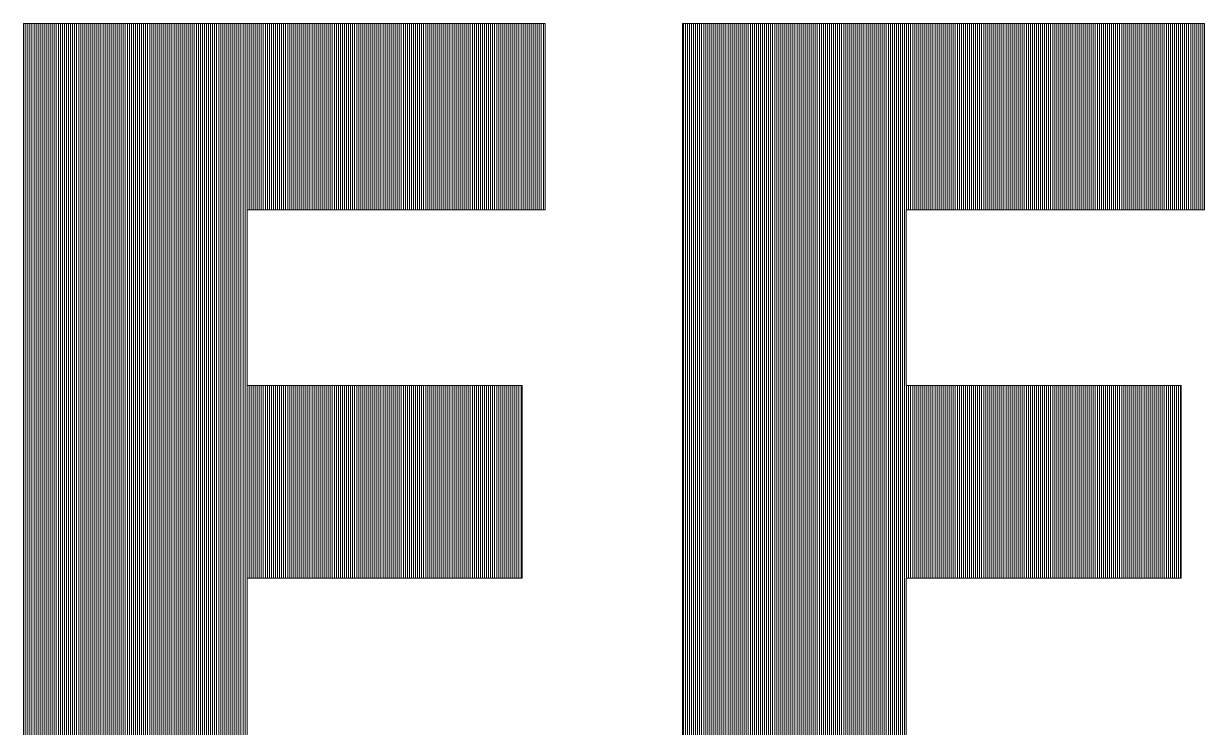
# Model space of a CAD drawing. Header units: millimetres. Extents: x 2 to 845, y 5 to 599.
# Drawn here: x 729.922 to 732.975, y 67.818 to 69.639 of the extents above; entities that cross this region are included whole.
import ezdxf

# ---------------------------------------------------------------- set-up
doc = ezdxf.new("R2010")
doc.units = ezdxf.units.MM
doc.linetypes.add('XKITLINE00', pattern=[0])
doc.layers.add('Outro tipo de objeto', color=7, linetype='Continuous', lineweight=0)

msp = doc.modelspace()

# ---------------------------------------------------------------- linework, layer by layer
at = {"layer": 'Outro tipo de objeto', "color": 7, "linetype": 'XKITLINE00', "lineweight": 0}
for p, q in [((731.2711, 69.6393), (729.9221, 69.6393)), ((729.9221, 69.6393), (729.9221, 67.1599)), ((729.9226, 69.6388), (729.9226, 67.1611)), ((729.9228, 67.1611), (729.9228, 69.6393)), ((729.928, 67.1611), (729.928, 69.6393)), ((729.9333, 67.1611), (729.9333, 69.6393)), ((729.9385, 67.1611), (729.9385, 69.6393)), ((729.9438, 67.1611), (729.9438, 69.6393)), ((729.949, 67.1611), (729.949, 69.6393)), ((729.9543, 67.1611), (729.9543, 69.6393)), ((729.9543, 67.1611), (729.9543, 69.6393)), ((729.9595, 67.1611), (729.9595, 69.6393)), ((729.9648, 67.1611), (729.9648, 69.6393)), ((729.97, 67.1611), (729.97, 69.6393)), ((729.9753, 67.1611), (729.9753, 69.6393)), ((729.9805, 67.1611), (729.9805, 69.6393)), ((729.9857, 67.1611), (729.9857, 69.6393)), ((729.991, 67.1611), (729.991, 69.6393)), ((729.9962, 67.1611), (729.9962, 69.6393)), ((730.0015, 67.1611), (730.0015, 69.6393)), ((730.0067, 67.1611), (730.0067, 69.6393)), ((730.012, 67.1611), (730.012, 69.6393)), ((730.0172, 67.1611), (730.0172, 69.6393)), ((730.0225, 67.1611), (730.0225, 69.6393)), ((730.0277, 67.1611), (730.0277, 69.6393)), ((730.033, 67.1611), (730.033, 69.6393)), ((730.0382, 67.1611), (730.0382, 69.6393)), ((730.0435, 67.1611), (730.0435, 69.6393)), ((730.0487, 67.1611), (730.0487, 69.6393)), ((730.054, 67.1611), (730.054, 69.6393)), ((730.0592, 67.1611), (730.0592, 69.6393)), ((730.0645, 67.1611), (730.0645, 69.6393)), ((730.0697, 67.1611), (730.0697, 69.6393)), ((730.0749, 67.1611), (730.0749, 69.6393)), ((730.0802, 67.1611), (730.0802, 69.6393)), ((730.0854, 67.1611), (730.0854, 69.6393)), ((730.0907, 67.1611), (730.0907, 69.6393)), ((730.0959, 67.1611), (730.0959, 69.6393)), ((730.1012, 67.1611), (730.1012, 69.6393)), ((730.1064, 67.1611), (730.1064, 69.6393)), ((730.1117, 67.1611), (730.1117, 69.6393)), ((730.1169, 67.1611), (730.1169, 69.6393)), ((730.1222, 67.1611), (730.1222, 69.6393)), ((730.1274, 67.1611), (730.1274, 69.6393)), ((730.1327, 67.1611), (730.1327, 69.6393)), ((730.1379, 67.1611), (730.1379, 69.6393)), ((730.1432, 67.1611), (730.1432, 69.6393)), ((730.1484, 67.1611), (730.1484, 69.6393)), ((730.1537, 67.1611), (730.1537, 69.6393)), ((730.1589, 67.1611), (730.1589, 69.6393)), ((730.1641, 67.1611), (730.1641, 69.6393)), ((730.1694, 67.1611), (730.1694, 69.6393)), ((730.1746, 67.1611), (730.1746, 69.6393)), ((730.1799, 67.1611), (730.1799, 69.6393)), ((730.1851, 67.1611), (730.1851, 69.6393)), ((730.1904, 67.1611), (730.1904, 69.6393)), ((730.1956, 67.1611), (730.1956, 69.6393)), ((730.2009, 67.1611), (730.2009, 69.6393)), ((730.2061, 67.1611), (730.2061, 69.6393)), ((730.2114, 67.1611), (730.2114, 69.6393)), ((730.2166, 67.1611), (730.2166, 69.6393)), ((730.2219, 67.1611), (730.2219, 69.6393)), ((730.2271, 67.1611), (730.2271, 69.6393)), ((730.2324, 67.1611), (730.2324, 69.6393)), ((730.2376, 67.1611), (730.2376, 69.6393)), ((730.2428, 67.1611), (730.2428, 69.6393)), ((730.2481, 67.1611), (730.2481, 69.6393)), ((730.2533, 67.1611), (730.2533, 69.6393)), ((730.2586, 67.1611), (730.2586, 69.6393)), ((730.2638, 67.1611), (730.2638, 69.6393)), ((730.2691, 67.1611), (730.2691, 69.6393)), ((730.2743, 67.1611), (730.2743, 69.6393)), ((730.2796, 67.1611), (730.2796, 69.6393)), ((730.2848, 67.1611), (730.2848, 69.6393)), ((730.2901, 67.1611), (730.2901, 69.6393)), ((730.2953, 67.1611), (730.2953, 69.6393)), ((730.3006, 67.1611), (730.3006, 69.6393)), ((730.3058, 67.1611), (730.3058, 69.6393)), ((730.3111, 67.1611), (730.3111, 69.6393)), ((730.3163, 67.1611), (730.3163, 69.6393)), ((730.3216, 67.1611), (730.3216, 69.6393)), ((730.3268, 67.1611), (730.3268, 69.6393)), ((730.332, 67.1611), (730.332, 69.6393)), ((730.3373, 67.1611), (730.3373, 69.6393)), ((730.3425, 67.1611), (730.3425, 69.6393)), ((730.3478, 67.1611), (730.3478, 69.6393)), ((730.353, 67.1611), (730.353, 69.6393)), ((730.3583, 67.1611), (730.3583, 69.6393)), ((730.3635, 67.1611), (730.3635, 69.6393)), ((730.3688, 67.1611), (730.3688, 69.6393)), ((730.374, 67.1611), (730.374, 69.6393)), ((730.3793, 67.1611), (730.3793, 69.6393)), ((730.3845, 67.1611), (730.3845, 69.6393)), ((730.3898, 67.1611), (730.3898, 69.6393)), ((730.395, 67.1611), (730.395, 69.6393)), ((730.4003, 67.1611), (730.4003, 69.6393)), ((730.4055, 67.1611), (730.4055, 69.6393)), ((730.4107, 67.1611), (730.4107, 69.6393)), ((730.416, 67.1611), (730.416, 69.6393)), ((730.4212, 67.1611), (730.4212, 69.6393)), ((730.4265, 67.1611), (730.4265, 69.6393)), ((730.4317, 67.1611), (730.4317, 69.6393)), ((730.437, 67.1611), (730.437, 69.6393)), ((730.4422, 67.1611), (730.4422, 69.6393)), ((730.4475, 67.1611), (730.4475, 69.6393)), ((730.4527, 67.1611), (730.4527, 69.6393)), ((730.458, 67.1611), (730.458, 69.6393)), ((730.4632, 67.1611), (730.4632, 69.6393)), ((730.4685, 67.1611), (730.4685, 69.6393)), ((730.4737, 67.1611), (730.4737, 69.6393)), ((730.479, 67.1611), (730.479, 69.6393)), ((730.4842, 67.1611), (730.4842, 69.6393)), ((730.4895, 67.1611), (730.4895, 69.6393)), ((730.4947, 67.1611), (730.4947, 69.6393)), ((730.4999, 67.1611), (730.4999, 69.6393)), ((730.5052, 69.1575), (730.5052, 69.6393)), ((730.5052, 69.6393), (730.5052, 69.6393)), ((730.5104, 69.1575), (730.5104, 69.6393)), ((730.5104, 69.6393), (730.5104, 69.6393)), ((730.5157, 69.1575), (730.5157, 69.6393)), ((730.5157, 69.6393), (730.5157, 69.6393)), ((730.5209, 69.1575), (730.5209, 69.6393)), ((730.5209, 69.6393), (730.5209, 69.6393)), ((730.5262, 69.1575), (730.5262, 69.6393)), ((730.5262, 69.6393), (730.5262, 69.6393)), ((730.5314, 69.1575), (730.5314, 69.6393)), ((730.5314, 69.6393), (730.5314, 69.6393)), ((730.5367, 69.1575), (730.5367, 69.6393)), ((730.5367, 69.6393), (730.5367, 69.6393)), ((730.5419, 69.1575), (730.5419, 69.6393)), ((730.5419, 69.6393), (730.5419, 69.6393)), ((730.5472, 69.1575), (730.5472, 69.6393)), ((730.5472, 69.6393), (730.5472, 69.6393)), ((730.5524, 69.1575), (730.5524, 69.6393)), ((730.5524, 69.6393), (730.5524, 69.6393)), ((730.5577, 69.1575), (730.5577, 69.6393)), ((730.5577, 69.6393), (730.5577, 69.6393)), ((730.5629, 69.1575), (730.5629, 69.6393)), ((730.5629, 69.6393), (730.5629, 69.6393)), ((730.5682, 69.1575), (730.5682, 69.6393)), ((730.5682, 69.6393), (730.5682, 69.6393)), ((730.5734, 69.1575), (730.5734, 69.6393)), ((730.5734, 69.6393), (730.5734, 69.6393)), ((730.5787, 69.1575), (730.5787, 69.6393)), ((730.5787, 69.6393), (730.5787, 69.6393)), ((730.5839, 69.1575), (730.5839, 69.6393)), ((730.5839, 69.6393), (730.5839, 69.6393)), ((730.5891, 69.1575), (730.5891, 69.6393)), ((730.5891, 69.6393), (730.5891, 69.6393)), ((730.5944, 69.1575), (730.5944, 69.6393)), ((730.5944, 69.6393), (730.5944, 69.6393)), ((730.5996, 69.1575), (730.5996, 69.6393)), ((730.5996, 69.6393), (730.5996, 69.6393)), ((730.6049, 69.1575), (730.6049, 69.6393)), ((730.6049, 69.6393), (730.6049, 69.6393)), ((730.6101, 69.1575), (730.6101, 69.6393)), ((730.6101, 69.6393), (730.6101, 69.6393)), ((730.6154, 69.1575), (730.6154, 69.6393)), ((730.6154, 69.6393), (730.6154, 69.6393)), ((730.6206, 69.1575), (730.6206, 69.6393)), ((730.6206, 69.6393), (730.6206, 69.6393)), ((730.6259, 69.1575), (730.6259, 69.6393)), ((730.6259, 69.6393), (730.6259, 69.6393)), ((730.6311, 69.1575), (730.6311, 69.6393)), ((730.6311, 69.6393), (730.6311, 69.6393)), ((730.6364, 69.1575), (730.6364, 69.6393)), ((730.6364, 69.6393), (730.6364, 69.6393)), ((730.6416, 69.1575), (730.6416, 69.6393)), ((730.6416, 69.6393), (730.6416, 69.6393)), ((730.6469, 69.1575), (730.6469, 69.6393)), ((730.6469, 69.6393), (730.6469, 69.6393)), ((730.6521, 69.1575), (730.6521, 69.6393)), ((730.6521, 69.6393), (730.6521, 69.6393)), ((730.6574, 69.1575), (730.6574, 69.6393)), ((730.6574, 69.6393), (730.6574, 69.6393)), ((730.6626, 69.1575), (730.6626, 69.6393)), ((730.6626, 69.6393), (730.6626, 69.6393)), ((730.6678, 69.1575), (730.6678, 69.6393)), ((730.6678, 69.6393), (730.6678, 69.6393)), ((730.6731, 69.1575), (730.6731, 69.6393)), ((730.6731, 69.6393), (730.6731, 69.6393)), ((730.6783, 69.1575), (730.6783, 69.6393)), ((730.6783, 69.6393), (730.6783, 69.6393)), ((730.6836, 69.1575), (730.6836, 69.6393)), ((730.6836, 69.6393), (730.6836, 69.6393)), ((730.6888, 69.1575), (730.6888, 69.6393)), ((730.6888, 69.6393), (730.6888, 69.6393)), ((730.6941, 69.1575), (730.6941, 69.6393)), ((730.6941, 69.6393), (730.6941, 69.6393)), ((730.6993, 69.1575), (730.6993, 69.6393)), ((730.6993, 69.6393), (730.6993, 69.6393)), ((730.7046, 69.1575), (730.7046, 69.6393)), ((730.7046, 69.6393), (730.7046, 69.6393)), ((730.7098, 69.1575), (730.7098, 69.6393)), ((730.7098, 69.6393), (730.7098, 69.6393)), ((730.7151, 69.1575), (730.7151, 69.6393)), ((730.7151, 69.6393), (730.7151, 69.6393)), ((730.7203, 69.1575), (730.7203, 69.6393)), ((730.7203, 69.6393), (730.7203, 69.6393)), ((730.7256, 69.1575), (730.7256, 69.6393)), ((730.7256, 69.6393), (730.7256, 69.6393)), ((730.7308, 69.1575), (730.7308, 69.6393)), ((730.7308, 69.6393), (730.7308, 69.6393)), ((730.7361, 69.1575), (730.7361, 69.6393)), ((730.7361, 69.6393), (730.7361, 69.6393)), ((730.7413, 69.1575), (730.7413, 69.6393)), ((730.7413, 69.6393), (730.7413, 69.6393)), ((730.7466, 69.1575), (730.7466, 69.6393)), ((730.7466, 69.6393), (730.7466, 69.6393)), ((730.7518, 69.1575), (730.7518, 69.6393)), ((730.7518, 69.6393), (730.7518, 69.6393)), ((730.757, 69.1575), (730.757, 69.6393)), ((730.757, 69.6393), (730.757, 69.6393)), ((730.7623, 69.1575), (730.7623, 69.6393)), ((730.7623, 69.6393), (730.7623, 69.6393)), ((730.7675, 69.1575), (730.7675, 69.6393)), ((730.7675, 69.6393), (730.7675, 69.6393)), ((730.7728, 69.1575), (730.7728, 69.6393)), ((730.7728, 69.6393), (730.7728, 69.6393)), ((730.778, 69.1575), (730.778, 69.6393)), ((730.778, 69.6393), (730.778, 69.6393)), ((730.7833, 69.1575), (730.7833, 69.6393)), ((730.7833, 69.6393), (730.7833, 69.6393)), ((730.7885, 69.1575), (730.7885, 69.6393)), ((730.7885, 69.6393), (730.7885, 69.6393)), ((730.7938, 69.1575), (730.7938, 69.6393)), ((730.7938, 69.6393), (730.7938, 69.6393)), ((730.799, 69.1575), (730.799, 69.6393)), ((730.799, 69.6393), (730.799, 69.6393)), ((730.8043, 69.1575), (730.8043, 69.6393)), ((730.8043, 69.6393), (730.8043, 69.6393)), ((730.8095, 69.1575), (730.8095, 69.6393)), ((730.8095, 69.6393), (730.8095, 69.6393)), ((730.8148, 69.1575), (730.8148, 69.6393)), ((730.8148, 69.6393), (730.8148, 69.6393)), ((730.82, 69.1575), (730.82, 69.6393)), ((730.82, 69.6393), (730.82, 69.6393)), ((730.8253, 69.1575), (730.8253, 69.6393)), ((730.8253, 69.6393), (730.8253, 69.6393)), ((730.8305, 69.1575), (730.8305, 69.6393)), ((730.8305, 69.6393), (730.8305, 69.6393)), ((730.8357, 69.1575), (730.8357, 69.6393)), ((730.8357, 69.6393), (730.8357, 69.6393)), ((730.841, 69.1575), (730.841, 69.6393)), ((730.841, 69.6393), (730.841, 69.6393)), ((730.8462, 69.1575), (730.8462, 69.6393)), ((730.8462, 69.6393), (730.8462, 69.6393)), ((730.8515, 69.1575), (730.8515, 69.6393)), ((730.8515, 69.6393), (730.8515, 69.6393)), ((730.8567, 69.1575), (730.8567, 69.6393)), ((730.8567, 69.6393), (730.8567, 69.6393)), ((730.862, 69.1575), (730.862, 69.6393)), ((730.862, 69.6393), (730.862, 69.6393)), ((730.8672, 69.1575), (730.8672, 69.6393)), ((730.8672, 69.6393), (730.8672, 69.6393)), ((730.8725, 69.1575), (730.8725, 69.6393)), ((730.8725, 69.6393), (730.8725, 69.6393)), ((730.8777, 69.1575), (730.8777, 69.6393)), ((730.8777, 69.6393), (730.8777, 69.6393)), ((730.883, 69.1575), (730.883, 69.6393)), ((730.883, 69.6393), (730.883, 69.6393)), ((730.8882, 69.1575), (730.8882, 69.6393)), ((730.8882, 69.6393), (730.8882, 69.6393)), ((730.8935, 69.1575), (730.8935, 69.6393)), ((730.8935, 69.6393), (730.8935, 69.6393)), ((730.8987, 69.1575), (730.8987, 69.6393)), ((730.8987, 69.6393), (730.8987, 69.6393)), ((730.904, 69.1575), (730.904, 69.6393)), ((730.904, 69.6393), (730.904, 69.6393)), ((730.9092, 69.1575), (730.9092, 69.6393)), ((730.9092, 69.6393), (730.9092, 69.6393)), ((730.9145, 69.1575), (730.9145, 69.6393)), ((730.9145, 69.6393), (730.9145, 69.6393)), ((730.9197, 69.1575), (730.9197, 69.6393)), ((730.9197, 69.6393), (730.9197, 69.6393)), ((730.9249, 69.1575), (730.9249, 69.6393)), ((730.9249, 69.6393), (730.9249, 69.6393)), ((730.9302, 69.1575), (730.9302, 69.6393)), ((730.9302, 69.6393), (730.9302, 69.6393)), ((730.9354, 69.1575), (730.9354, 69.6393)), ((730.9354, 69.6393), (730.9354, 69.6393)), ((730.9407, 69.1575), (730.9407, 69.6393)), ((730.9407, 69.6393), (730.9407, 69.6393)), ((730.9459, 69.1575), (730.9459, 69.6393)), ((730.9459, 69.6393), (730.9459, 69.6393)), ((730.9512, 69.1575), (730.9512, 69.6393)), ((730.9512, 69.6393), (730.9512, 69.6393)), ((730.9564, 69.1575), (730.9564, 69.6393)), ((730.9564, 69.6393), (730.9564, 69.6393)), ((730.9617, 69.1575), (730.9617, 69.6393)), ((730.9617, 69.6393), (730.9617, 69.6393)), ((730.9669, 69.1575), (730.9669, 69.6393)), ((730.9669, 69.6393), (730.9669, 69.6393)), ((730.9722, 69.1575), (730.9722, 69.6393)), ((730.9722, 69.6393), (730.9722, 69.6393)), ((730.9774, 69.1575), (730.9774, 69.6393)), ((730.9774, 69.6393), (730.9774, 69.6393)), ((730.9827, 69.1575), (730.9827, 69.6393)), ((730.9827, 69.6393), (730.9827, 69.6393)), ((730.9879, 69.1575), (730.9879, 69.6393)), ((730.9879, 69.6393), (730.9879, 69.6393)), ((730.9932, 69.1575), (730.9932, 69.6393)), ((730.9932, 69.6393), (730.9932, 69.6393)), ((730.9984, 69.1575), (730.9984, 69.6393)), ((730.9984, 69.6393), (730.9984, 69.6393)), ((731.0037, 69.1575), (731.0037, 69.6393)), ((731.0037, 69.6393), (731.0037, 69.6393)), ((731.0089, 69.1575), (731.0089, 69.6393)), ((731.0089, 69.6393), (731.0089, 69.6393)), ((731.0141, 69.1575), (731.0141, 69.6393)), ((731.0141, 69.6393), (731.0141, 69.6393)), ((731.0194, 69.1575), (731.0194, 69.6393)), ((731.0194, 69.6393), (731.0194, 69.6393)), ((731.0246, 69.1575), (731.0246, 69.6393)), ((731.0246, 69.6393), (731.0246, 69.6393)), ((731.0299, 69.1575), (731.0299, 69.6393)), ((731.0299, 69.6393), (731.0299, 69.6393)), ((731.0351, 69.1575), (731.0351, 69.6393)), ((731.0351, 69.6393), (731.0351, 69.6393)), ((731.0404, 69.1575), (731.0404, 69.6393)), ((731.0404, 69.6393), (731.0404, 69.6393)), ((731.0456, 69.1575), (731.0456, 69.6393)), ((731.0456, 69.6393), (731.0456, 69.6393)), ((731.0509, 69.1575), (731.0509, 69.6393)), ((731.0509, 69.6393), (731.0509, 69.6393)), ((731.0561, 69.1575), (731.0561, 69.6393)), ((731.0561, 69.6393), (731.0561, 69.6393)), ((731.0614, 69.1575), (731.0614, 69.6393)), ((731.0614, 69.6393), (731.0614, 69.6393)), ((731.0666, 69.1575), (731.0666, 69.6393)), ((731.0666, 69.6393), (731.0666, 69.6393)), ((731.0719, 69.1575), (731.0719, 69.6393)), ((731.0719, 69.6393), (731.0719, 69.6393)), ((731.0771, 69.1575), (731.0771, 69.6393)), ((731.0771, 69.6393), (731.0771, 69.6393)), ((731.0824, 69.1575), (731.0824, 69.6393)), ((731.0824, 69.6393), (731.0824, 69.6393)), ((731.0876, 69.1575), (731.0876, 69.6393)), ((731.0876, 69.6393), (731.0876, 69.6393)), ((731.0928, 69.1575), (731.0928, 69.6393)), ((731.0928, 69.6393), (731.0928, 69.6393)), ((731.0981, 69.1575), (731.0981, 69.6393)), ((731.0981, 69.6393), (731.0981, 69.6393)), ((731.1033, 69.1575), (731.1033, 69.6393)), ((731.1033, 69.6393), (731.1033, 69.6393)), ((731.1086, 69.1575), (731.1086, 69.6393)), ((731.1086, 69.6393), (731.1086, 69.6393)), ((731.1138, 69.1575), (731.1138, 69.6393)), ((731.1138, 69.6393), (731.1138, 69.6393)), ((731.1191, 69.1575), (731.1191, 69.6393)), ((731.1191, 69.6393), (731.1191, 69.6393)), ((731.1243, 69.1575), (731.1243, 69.6393)), ((731.1243, 69.6393), (731.1243, 69.6393)), ((731.1296, 69.1575), (731.1296, 69.6393)), ((731.1296, 69.6393), (731.1296, 69.6393)), ((731.1348, 69.1575), (731.1348, 69.6393)), ((731.1348, 69.6393), (731.1348, 69.6393)), ((731.1401, 69.1575), (731.1401, 69.6393)), ((731.1401, 69.6393), (731.1401, 69.6393)), ((731.1453, 69.1575), (731.1453, 69.6393)), ((731.1453, 69.6393), (731.1453, 69.6393)), ((731.1506, 69.1575), (731.1506, 69.6393)), ((731.1506, 69.6393), (731.1506, 69.6393)), ((731.1558, 69.1575), (731.1558, 69.6393)), ((731.1558, 69.6393), (731.1558, 69.6393)), ((731.1611, 69.1575), (731.1611, 69.6393)), ((731.1611, 69.6393), (731.1611, 69.6393)), ((731.1663, 69.1575), (731.1663, 69.6393)), ((731.1663, 69.6393), (731.1663, 69.6393)), ((731.1716, 69.1575), (731.1716, 69.6393)), ((731.1716, 69.6393), (731.1716, 69.6393)), ((731.1768, 69.1575), (731.1768, 69.6393)), ((731.1768, 69.6393), (731.1768, 69.6393)), ((731.182, 69.1575), (731.182, 69.6393)), ((731.182, 69.6393), (731.182, 69.6393)), ((731.1873, 69.1575), (731.1873, 69.6393)), ((731.1873, 69.6393), (731.1873, 69.6393)), ((731.1925, 69.1575), (731.1925, 69.6393)), ((731.1925, 69.6393), (731.1925, 69.6393)), ((731.1978, 69.1575), (731.1978, 69.6393)), ((731.1978, 69.6393), (731.1978, 69.6393)), ((731.203, 69.1575), (731.203, 69.6393)), ((731.203, 69.6393), (731.203, 69.6393)), ((731.2083, 69.1575), (731.2083, 69.6393)), ((731.2083, 69.6393), (731.2083, 69.6393)), ((731.2135, 69.1575), (731.2135, 69.6393)), ((731.2135, 69.6393), (731.2135, 69.6393)), ((731.2188, 69.1575), (731.2188, 69.6393)), ((731.2188, 69.6393), (731.2188, 69.6393)), ((731.224, 69.1575), (731.224, 69.6393)), ((731.224, 69.6393), (731.224, 69.6393)), ((731.2293, 69.1575), (731.2293, 69.6393)), ((731.2293, 69.6393), (731.2293, 69.6393)), ((731.2345, 69.1575), (731.2345, 69.6393)), ((731.2345, 69.6393), (731.2345, 69.6393)), ((731.2398, 69.1575), (731.2398, 69.6393)), ((731.2398, 69.6393), (731.2398, 69.6393)), ((731.245, 69.1575), (731.245, 69.6393)), ((731.245, 69.6393), (731.245, 69.6393)), ((731.2503, 69.1575), (731.2503, 69.6393)), ((731.2503, 69.6393), (731.2503, 69.6393)), ((731.2555, 69.1575), (731.2555, 69.6393)), ((731.2555, 69.6393), (731.2555, 69.6393)), ((731.2607, 69.1575), (731.2607, 69.6393)), ((731.2607, 69.6393), (731.2607, 69.6393)), ((731.266, 69.1575), (731.266, 69.6393)), ((731.266, 69.6393), (731.266, 69.6393)), ((731.2711, 69.1575), (731.2711, 69.6393)), ((732.9752, 69.6393), (731.6262, 69.6393)), ((731.6262, 69.6393), (731.6262, 67.1599)), ((731.6267, 69.6388), (731.6267, 67.1611)), ((731.628, 67.1611), (731.628, 69.6393)), ((731.6333, 67.1611), (731.6333, 69.6393)), ((731.6333, 67.1611), (731.6333, 69.6393)), ((731.6385, 67.1611), (731.6385, 69.6393)), ((731.6438, 67.1611), (731.6438, 69.6393)), ((731.649, 67.1611), (731.649, 69.6393)), ((731.6543, 67.1611), (731.6543, 69.6393)), ((731.6595, 67.1611), (731.6595, 69.6393)), ((731.6648, 67.1611), (731.6648, 69.6393)), ((731.67, 67.1611), (731.67, 69.6393)), ((731.6753, 67.1611), (731.6753, 69.6393)), ((731.6805, 67.1611), (731.6805, 69.6393)), ((731.6857, 67.1611), (731.6857, 69.6393)), ((731.691, 67.1611), (731.691, 69.6393)), ((731.6962, 67.1611), (731.6962, 69.6393)), ((731.7015, 67.1611), (731.7015, 69.6393)), ((731.7067, 67.1611), (731.7067, 69.6393)), ((731.712, 67.1611), (731.712, 69.6393)), ((731.7172, 67.1611), (731.7172, 69.6393)), ((731.7225, 67.1611), (731.7225, 69.6393)), ((731.7277, 67.1611), (731.7277, 69.6393)), ((731.733, 67.1611), (731.733, 69.6393)), ((731.7382, 67.1611), (731.7382, 69.6393)), ((731.7435, 67.1611), (731.7435, 69.6393)), ((731.7487, 67.1611), (731.7487, 69.6393)), ((731.754, 67.1611), (731.754, 69.6393)), ((731.7592, 67.1611), (731.7592, 69.6393)), ((731.7645, 67.1611), (731.7645, 69.6393)), ((731.7697, 67.1611), (731.7697, 69.6393)), ((731.7749, 67.1611), (731.7749, 69.6393)), ((731.7802, 67.1611), (731.7802, 69.6393)), ((731.7854, 67.1611), (731.7854, 69.6393)), ((731.7907, 67.1611), (731.7907, 69.6393)), ((731.7959, 67.1611), (731.7959, 69.6393)), ((731.8012, 67.1611), (731.8012, 69.6393)), ((731.8064, 67.1611), (731.8064, 69.6393)), ((731.8117, 67.1611), (731.8117, 69.6393)), ((731.8169, 67.1611), (731.8169, 69.6393)), ((731.8222, 67.1611), (731.8222, 69.6393)), ((731.8274, 67.1611), (731.8274, 69.6393)), ((731.8327, 67.1611), (731.8327, 69.6393)), ((731.8379, 67.1611), (731.8379, 69.6393)), ((731.8432, 67.1611), (731.8432, 69.6393)), ((731.8484, 67.1611), (731.8484, 69.6393)), ((731.8537, 67.1611), (731.8537, 69.6393)), ((731.8589, 67.1611), (731.8589, 69.6393)), ((731.8641, 67.1611), (731.8641, 69.6393)), ((731.8694, 67.1611), (731.8694, 69.6393)), ((731.8746, 67.1611), (731.8746, 69.6393)), ((731.8799, 67.1611), (731.8799, 69.6393)), ((731.8851, 67.1611), (731.8851, 69.6393)), ((731.8904, 67.1611), (731.8904, 69.6393)), ((731.8956, 67.1611), (731.8956, 69.6393)), ((731.9009, 67.1611), (731.9009, 69.6393)), ((731.9061, 67.1611), (731.9061, 69.6393)), ((731.9114, 67.1611), (731.9114, 69.6393)), ((731.9166, 67.1611), (731.9166, 69.6393)), ((731.9219, 67.1611), (731.9219, 69.6393)), ((731.9271, 67.1611), (731.9271, 69.6393)), ((731.9324, 67.1611), (731.9324, 69.6393)), ((731.9376, 67.1611), (731.9376, 69.6393)), ((731.9428, 67.1611), (731.9428, 69.6393)), ((731.9481, 67.1611), (731.9481, 69.6393)), ((731.9533, 67.1611), (731.9533, 69.6393)), ((731.9586, 67.1611), (731.9586, 69.6393)), ((731.9638, 67.1611), (731.9638, 69.6393)), ((731.9691, 67.1611), (731.9691, 69.6393)), ((731.9743, 67.1611), (731.9743, 69.6393)), ((731.9796, 67.1611), (731.9796, 69.6393)), ((731.9848, 67.1611), (731.9848, 69.6393)), ((731.9901, 67.1611), (731.9901, 69.6393)), ((731.9953, 67.1611), (731.9953, 69.6393)), ((732.0006, 67.1611), (732.0006, 69.6393)), ((732.0058, 67.1611), (732.0058, 69.6393)), ((732.0111, 67.1611), (732.0111, 69.6393)), ((732.0163, 67.1611), (732.0163, 69.6393)), ((732.0216, 67.1611), (732.0216, 69.6393)), ((732.0268, 67.1611), (732.0268, 69.6393)), ((732.032, 67.1611), (732.032, 69.6393)), ((732.0373, 67.1611), (732.0373, 69.6393)), ((732.0425, 67.1611), (732.0425, 69.6393)), ((732.0478, 67.1611), (732.0478, 69.6393)), ((732.053, 67.1611), (732.053, 69.6393)), ((732.0583, 67.1611), (732.0583, 69.6393)), ((732.0635, 67.1611), (732.0635, 69.6393)), ((732.0688, 67.1611), (732.0688, 69.6393)), ((732.074, 67.1611), (732.074, 69.6393)), ((732.0793, 67.1611), (732.0793, 69.6393)), ((732.0845, 67.1611), (732.0845, 69.6393)), ((732.0898, 67.1611), (732.0898, 69.6393)), ((732.095, 67.1611), (732.095, 69.6393)), ((732.1003, 67.1611), (732.1003, 69.6393)), ((732.1055, 67.1611), (732.1055, 69.6393)), ((732.1107, 67.1611), (732.1107, 69.6393)), ((732.116, 67.1611), (732.116, 69.6393)), ((732.1212, 67.1611), (732.1212, 69.6393)), ((732.1265, 67.1611), (732.1265, 69.6393)), ((732.1317, 67.1611), (732.1317, 69.6393)), ((732.137, 67.1611), (732.137, 69.6393)), ((732.1422, 67.1611), (732.1422, 69.6393)), ((732.1475, 67.1611), (732.1475, 69.6393)), ((732.1527, 67.1611), (732.1527, 69.6393)), ((732.158, 67.1611), (732.158, 69.6393)), ((732.1632, 67.1611), (732.1632, 69.6393)), ((732.1685, 67.1611), (732.1685, 69.6393)), ((732.1737, 67.1611), (732.1737, 69.6393)), ((732.179, 67.1611), (732.179, 69.6393)), ((732.1842, 67.1611), (732.1842, 69.6393)), ((732.1895, 67.1611), (732.1895, 69.6393)), ((732.1947, 67.1611), (732.1947, 69.6393)), ((732.1999, 67.1611), (732.1999, 69.6393)), ((732.2052, 69.6393), (732.2052, 69.6393)), ((732.2052, 69.1575), (732.2052, 69.6393)), ((732.2104, 69.1575), (732.2104, 69.6393)), ((732.2104, 69.6393), (732.2104, 69.6393)), ((732.2157, 69.1575), (732.2157, 69.6393)), ((732.2157, 69.6393), (732.2157, 69.6393)), ((732.2209, 69.1575), (732.2209, 69.6393)), ((732.2209, 69.6393), (732.2209, 69.6393)), ((732.2262, 69.1575), (732.2262, 69.6393)), ((732.2262, 69.6393), (732.2262, 69.6393)), ((732.2314, 69.1575), (732.2314, 69.6393)), ((732.2314, 69.6393), (732.2314, 69.6393)), ((732.2367, 69.1575), (732.2367, 69.6393)), ((732.2367, 69.6393), (732.2367, 69.6393)), ((732.2419, 69.1575), (732.2419, 69.6393)), ((732.2419, 69.6393), (732.2419, 69.6393)), ((732.2472, 69.1575), (732.2472, 69.6393)), ((732.2472, 69.6393), (732.2472, 69.6393)), ((732.2524, 69.1575), (732.2524, 69.6393)), ((732.2524, 69.6393), (732.2524, 69.6393)), ((732.2577, 69.1575), (732.2577, 69.6393)), ((732.2577, 69.6393), (732.2577, 69.6393)), ((732.2629, 69.1575), (732.2629, 69.6393)), ((732.2629, 69.6393), (732.2629, 69.6393)), ((732.2682, 69.1575), (732.2682, 69.6393)), ((732.2682, 69.6393), (732.2682, 69.6393)), ((732.2734, 69.1575), (732.2734, 69.6393)), ((732.2734, 69.6393), (732.2734, 69.6393)), ((732.2787, 69.1575), (732.2787, 69.6393)), ((732.2787, 69.6393), (732.2787, 69.6393)), ((732.2839, 69.1575), (732.2839, 69.6393)), ((732.2839, 69.6393), (732.2839, 69.6393)), ((732.2891, 69.1575), (732.2891, 69.6393)), ((732.2891, 69.6393), (732.2891, 69.6393)), ((732.2944, 69.1575), (732.2944, 69.6393)), ((732.2944, 69.6393), (732.2944, 69.6393)), ((732.2996, 69.1575), (732.2996, 69.6393)), ((732.2996, 69.6393), (732.2996, 69.6393)), ((732.3049, 69.1575), (732.3049, 69.6393)), ((732.3049, 69.6393), (732.3049, 69.6393)), ((732.3101, 69.1575), (732.3101, 69.6393)), ((732.3101, 69.6393), (732.3101, 69.6393)), ((732.3154, 69.1575), (732.3154, 69.6393)), ((732.3154, 69.6393), (732.3154, 69.6393)), ((732.3206, 69.1575), (732.3206, 69.6393)), ((732.3206, 69.6393), (732.3206, 69.6393)), ((732.3259, 69.1575), (732.3259, 69.6393)), ((732.3259, 69.6393), (732.3259, 69.6393)), ((732.3311, 69.1575), (732.3311, 69.6393)), ((732.3311, 69.6393), (732.3311, 69.6393)), ((732.3364, 69.1575), (732.3364, 69.6393)), ((732.3364, 69.6393), (732.3364, 69.6393)), ((732.3416, 69.1575), (732.3416, 69.6393)), ((732.3416, 69.6393), (732.3416, 69.6393)), ((732.3469, 69.1575), (732.3469, 69.6393)), ((732.3469, 69.6393), (732.3469, 69.6393)), ((732.3521, 69.1575), (732.3521, 69.6393)), ((732.3521, 69.6393), (732.3521, 69.6393)), ((732.3574, 69.1575), (732.3574, 69.6393)), ((732.3574, 69.6393), (732.3574, 69.6393)), ((732.3626, 69.1575), (732.3626, 69.6393)), ((732.3626, 69.6393), (732.3626, 69.6393)), ((732.3678, 69.1575), (732.3678, 69.6393)), ((732.3678, 69.6393), (732.3678, 69.6393)), ((732.3731, 69.1575), (732.3731, 69.6393)), ((732.3731, 69.6393), (732.3731, 69.6393)), ((732.3783, 69.1575), (732.3783, 69.6393)), ((732.3783, 69.6393), (732.3783, 69.6393)), ((732.3836, 69.1575), (732.3836, 69.6393)), ((732.3836, 69.6393), (732.3836, 69.6393)), ((732.3888, 69.1575), (732.3888, 69.6393)), ((732.3888, 69.6393), (732.3888, 69.6393)), ((732.3941, 69.1575), (732.3941, 69.6393)), ((732.3941, 69.6393), (732.3941, 69.6393)), ((732.3993, 69.1575), (732.3993, 69.6393)), ((732.3993, 69.6393), (732.3993, 69.6393)), ((732.4046, 69.1575), (732.4046, 69.6393)), ((732.4046, 69.6393), (732.4046, 69.6393)), ((732.4098, 69.1575), (732.4098, 69.6393)), ((732.4098, 69.6393), (732.4098, 69.6393)), ((732.4151, 69.1575), (732.4151, 69.6393)), ((732.4151, 69.6393), (732.4151, 69.6393)), ((732.4203, 69.1575), (732.4203, 69.6393)), ((732.4203, 69.6393), (732.4203, 69.6393)), ((732.4256, 69.1575), (732.4256, 69.6393)), ((732.4256, 69.6393), (732.4256, 69.6393)), ((732.4308, 69.1575), (732.4308, 69.6393)), ((732.4308, 69.6393), (732.4308, 69.6393)), ((732.4361, 69.1575), (732.4361, 69.6393)), ((732.4361, 69.6393), (732.4361, 69.6393)), ((732.4413, 69.1575), (732.4413, 69.6393)), ((732.4413, 69.6393), (732.4413, 69.6393)), ((732.4466, 69.1575), (732.4466, 69.6393)), ((732.4466, 69.6393), (732.4466, 69.6393)), ((732.4518, 69.1575), (732.4518, 69.6393)), ((732.4518, 69.6393), (732.4518, 69.6393)), ((732.457, 69.1575), (732.457, 69.6393)), ((732.457, 69.6393), (732.457, 69.6393)), ((732.4623, 69.1575), (732.4623, 69.6393)), ((732.4623, 69.6393), (732.4623, 69.6393)), ((732.4675, 69.1575), (732.4675, 69.6393)), ((732.4675, 69.6393), (732.4675, 69.6393)), ((732.4728, 69.1575), (732.4728, 69.6393)), ((732.4728, 69.6393), (732.4728, 69.6393)), ((732.478, 69.1575), (732.478, 69.6393)), ((732.478, 69.6393), (732.478, 69.6393)), ((732.4833, 69.1575), (732.4833, 69.6393)), ((732.4833, 69.6393), (732.4833, 69.6393)), ((732.4885, 69.1575), (732.4885, 69.6393)), ((732.4885, 69.6393), (732.4885, 69.6393)), ((732.4938, 69.1575), (732.4938, 69.6393)), ((732.4938, 69.6393), (732.4938, 69.6393)), ((732.499, 69.1575), (732.499, 69.6393)), ((732.499, 69.6393), (732.499, 69.6393)), ((732.5043, 69.1575), (732.5043, 69.6393)), ((732.5043, 69.6393), (732.5043, 69.6393)), ((732.5095, 69.1575), (732.5095, 69.6393)), ((732.5095, 69.6393), (732.5095, 69.6393)), ((732.5148, 69.1575), (732.5148, 69.6393)), ((732.5148, 69.6393), (732.5148, 69.6393)), ((732.52, 69.1575), (732.52, 69.6393)), ((732.52, 69.6393), (732.52, 69.6393)), ((732.5253, 69.1575), (732.5253, 69.6393)), ((732.5253, 69.6393), (732.5253, 69.6393)), ((732.5305, 69.1575), (732.5305, 69.6393)), ((732.5305, 69.6393), (732.5305, 69.6393)), ((732.5357, 69.1575), (732.5357, 69.6393)), ((732.5357, 69.6393), (732.5357, 69.6393)), ((732.541, 69.1575), (732.541, 69.6393)), ((732.541, 69.6393), (732.541, 69.6393)), ((732.5462, 69.1575), (732.5462, 69.6393)), ((732.5462, 69.6393), (732.5462, 69.6393)), ((732.5515, 69.1575), (732.5515, 69.6393)), ((732.5515, 69.6393), (732.5515, 69.6393)), ((732.5567, 69.1575), (732.5567, 69.6393)), ((732.5567, 69.6393), (732.5567, 69.6393)), ((732.562, 69.1575), (732.562, 69.6393)), ((732.562, 69.6393), (732.562, 69.6393)), ((732.5672, 69.1575), (732.5672, 69.6393)), ((732.5672, 69.6393), (732.5672, 69.6393)), ((732.5725, 69.1575), (732.5725, 69.6393)), ((732.5725, 69.6393), (732.5725, 69.6393)), ((732.5777, 69.1575), (732.5777, 69.6393)), ((732.5777, 69.6393), (732.5777, 69.6393)), ((732.583, 69.1575), (732.583, 69.6393)), ((732.583, 69.6393), (732.583, 69.6393)), ((732.5882, 69.1575), (732.5882, 69.6393)), ((732.5882, 69.6393), (732.5882, 69.6393)), ((732.5935, 69.1575), (732.5935, 69.6393)), ((732.5935, 69.6393), (732.5935, 69.6393)), ((732.5987, 69.1575), (732.5987, 69.6393)), ((732.5987, 69.6393), (732.5987, 69.6393)), ((732.604, 69.1575), (732.604, 69.6393)), ((732.604, 69.6393), (732.604, 69.6393)), ((732.6092, 69.1575), (732.6092, 69.6393)), ((732.6092, 69.6393), (732.6092, 69.6393)), ((732.6145, 69.1575), (732.6145, 69.6393)), ((732.6145, 69.6393), (732.6145, 69.6393)), ((732.6197, 69.1575), (732.6197, 69.6393)), ((732.6197, 69.6393), (732.6197, 69.6393)), ((732.6249, 69.1575), (732.6249, 69.6393)), ((732.6249, 69.6393), (732.6249, 69.6393)), ((732.6302, 69.1575), (732.6302, 69.6393)), ((732.6302, 69.6393), (732.6302, 69.6393)), ((732.6354, 69.1575), (732.6354, 69.6393)), ((732.6354, 69.6393), (732.6354, 69.6393)), ((732.6407, 69.1575), (732.6407, 69.6393)), ((732.6407, 69.6393), (732.6407, 69.6393)), ((732.6459, 69.1575), (732.6459, 69.6393)), ((732.6459, 69.6393), (732.6459, 69.6393)), ((732.6512, 69.1575), (732.6512, 69.6393)), ((732.6512, 69.6393), (732.6512, 69.6393)), ((732.6564, 69.1575), (732.6564, 69.6393)), ((732.6564, 69.6393), (732.6564, 69.6393)), ((732.6617, 69.1575), (732.6617, 69.6393)), ((732.6617, 69.6393), (732.6617, 69.6393)), ((732.6669, 69.1575), (732.6669, 69.6393)), ((732.6669, 69.6393), (732.6669, 69.6393)), ((732.6722, 69.1575), (732.6722, 69.6393)), ((732.6722, 69.6393), (732.6722, 69.6393)), ((732.6774, 69.1575), (732.6774, 69.6393)), ((732.6774, 69.6393), (732.6774, 69.6393)), ((732.6827, 69.1575), (732.6827, 69.6393)), ((732.6827, 69.6393), (732.6827, 69.6393)), ((732.6879, 69.1575), (732.6879, 69.6393)), ((732.6879, 69.6393), (732.6879, 69.6393)), ((732.6932, 69.1575), (732.6932, 69.6393)), ((732.6932, 69.6393), (732.6932, 69.6393)), ((732.6984, 69.1575), (732.6984, 69.6393)), ((732.6984, 69.6393), (732.6984, 69.6393)), ((732.7037, 69.1575), (732.7037, 69.6393)), ((732.7037, 69.6393), (732.7037, 69.6393)), ((732.7089, 69.1575), (732.7089, 69.6393)), ((732.7089, 69.6393), (732.7089, 69.6393)), ((732.7141, 69.1575), (732.7141, 69.6393)), ((732.7141, 69.6393), (732.7141, 69.6393)), ((732.7194, 69.1575), (732.7194, 69.6393)), ((732.7194, 69.6393), (732.7194, 69.6393)), ((732.7246, 69.1575), (732.7246, 69.6393)), ((732.7246, 69.6393), (732.7246, 69.6393)), ((732.7299, 69.1575), (732.7299, 69.6393)), ((732.7299, 69.6393), (732.7299, 69.6393)), ((732.7351, 69.1575), (732.7351, 69.6393)), ((732.7351, 69.6393), (732.7351, 69.6393)), ((732.7404, 69.1575), (732.7404, 69.6393)), ((732.7404, 69.6393), (732.7404, 69.6393)), ((732.7456, 69.1575), (732.7456, 69.6393)), ((732.7456, 69.6393), (732.7456, 69.6393)), ((732.7509, 69.1575), (732.7509, 69.6393)), ((732.7509, 69.6393), (732.7509, 69.6393)), ((732.7561, 69.1575), (732.7561, 69.6393)), ((732.7561, 69.6393), (732.7561, 69.6393)), ((732.7614, 69.1575), (732.7614, 69.6393)), ((732.7614, 69.6393), (732.7614, 69.6393)), ((732.7666, 69.1575), (732.7666, 69.6393)), ((732.7666, 69.6393), (732.7666, 69.6393)), ((732.7719, 69.1575), (732.7719, 69.6393)), ((732.7719, 69.6393), (732.7719, 69.6393)), ((732.7771, 69.1575), (732.7771, 69.6393)), ((732.7771, 69.6393), (732.7771, 69.6393)), ((732.7824, 69.1575), (732.7824, 69.6393)), ((732.7824, 69.6393), (732.7824, 69.6393)), ((732.7876, 69.1575), (732.7876, 69.6393)), ((732.7876, 69.6393), (732.7876, 69.6393)), ((732.7928, 69.1575), (732.7928, 69.6393)), ((732.7928, 69.6393), (732.7928, 69.6393)), ((732.7981, 69.1575), (732.7981, 69.6393)), ((732.7981, 69.6393), (732.7981, 69.6393)), ((732.8033, 69.1575), (732.8033, 69.6393)), ((732.8033, 69.6393), (732.8033, 69.6393)), ((732.8086, 69.1575), (732.8086, 69.6393)), ((732.8086, 69.6393), (732.8086, 69.6393)), ((732.8138, 69.1575), (732.8138, 69.6393)), ((732.8138, 69.6393), (732.8138, 69.6393)), ((732.8191, 69.1575), (732.8191, 69.6393)), ((732.8191, 69.6393), (732.8191, 69.6393)), ((732.8243, 69.1575), (732.8243, 69.6393)), ((732.8243, 69.6393), (732.8243, 69.6393)), ((732.8296, 69.1575), (732.8296, 69.6393)), ((732.8296, 69.6393), (732.8296, 69.6393)), ((732.8348, 69.1575), (732.8348, 69.6393)), ((732.8348, 69.6393), (732.8348, 69.6393)), ((732.8401, 69.1575), (732.8401, 69.6393)), ((732.8401, 69.6393), (732.8401, 69.6393)), ((732.8453, 69.1575), (732.8453, 69.6393)), ((732.8453, 69.6393), (732.8453, 69.6393)), ((732.8506, 69.1575), (732.8506, 69.6393)), ((732.8506, 69.6393), (732.8506, 69.6393)), ((732.8558, 69.1575), (732.8558, 69.6393)), ((732.8558, 69.6393), (732.8558, 69.6393)), ((732.8611, 69.1575), (732.8611, 69.6393)), ((732.8611, 69.6393), (732.8611, 69.6393)), ((732.8663, 69.1575), (732.8663, 69.6393)), ((732.8663, 69.6393), (732.8663, 69.6393)), ((732.8716, 69.1575), (732.8716, 69.6393)), ((732.8716, 69.6393), (732.8716, 69.6393)), ((732.8768, 69.1575), (732.8768, 69.6393)), ((732.8768, 69.6393), (732.8768, 69.6393)), ((732.882, 69.1575), (732.882, 69.6393)), ((732.882, 69.6393), (732.882, 69.6393)), ((732.8873, 69.1575), (732.8873, 69.6393)), ((732.8873, 69.6393), (732.8873, 69.6393)), ((732.8925, 69.1575), (732.8925, 69.6393)), ((732.8925, 69.6393), (732.8925, 69.6393)), ((732.8978, 69.1575), (732.8978, 69.6393)), ((732.8978, 69.6393), (732.8978, 69.6393)), ((732.903, 69.1575), (732.903, 69.6393)), ((732.903, 69.6393), (732.903, 69.6393)), ((732.9083, 69.1575), (732.9083, 69.6393)), ((732.9083, 69.6393), (732.9083, 69.6393)), ((732.9135, 69.1575), (732.9135, 69.6393)), ((732.9135, 69.6393), (732.9135, 69.6393)), ((732.9188, 69.1575), (732.9188, 69.6393)), ((732.9188, 69.6393), (732.9188, 69.6393)), ((732.924, 69.1575), (732.924, 69.6393)), ((732.924, 69.6393), (732.924, 69.6393)), ((732.9293, 69.1575), (732.9293, 69.6393)), ((732.9293, 69.6393), (732.9293, 69.6393)), ((732.9345, 69.1575), (732.9345, 69.6393)), ((732.9345, 69.6393), (732.9345, 69.6393)), ((732.9398, 69.1575), (732.9398, 69.6393)), ((732.9398, 69.6393), (732.9398, 69.6393)), ((732.945, 69.1575), (732.945, 69.6393)), ((732.945, 69.6393), (732.945, 69.6393)), ((732.9503, 69.1575), (732.9503, 69.6393)), ((732.9503, 69.6393), (732.9503, 69.6393)), ((732.9555, 69.1575), (732.9555, 69.6393)), ((732.9555, 69.6393), (732.9555, 69.6393)), ((732.9607, 69.1575), (732.9607, 69.6393)), ((732.9607, 69.6393), (732.9607, 69.6393)), ((732.966, 69.1575), (732.966, 69.6393)), ((732.966, 69.6393), (732.966, 69.6393)), ((732.9712, 69.1575), (732.9712, 69.6393)), ((732.9712, 69.6393), (732.9712, 69.6393)), ((732.9752, 69.1575), (732.9752, 69.6393)), ((730.5004, 68.7028), (730.5004, 69.1575)), ((730.5004, 69.1575), (731.2711, 69.1575)), ((732.2045, 68.7028), (732.2045, 69.1575)), ((732.2045, 69.1575), (732.9752, 69.1575)), ((731.2111, 68.7028), (730.5004, 68.7028)), ((730.5052, 68.2047), (730.5052, 68.7028)), ((730.5104, 68.2047), (730.5104, 68.7028)), ((730.5157, 68.2047), (730.5157, 68.7028)), ((730.5209, 68.2047), (730.5209, 68.7028)), ((730.5262, 68.2047), (730.5262, 68.7028)), ((730.5314, 68.2047), (730.5314, 68.7028)), ((730.5367, 68.2047), (730.5367, 68.7028)), ((730.5419, 68.2047), (730.5419, 68.7028)), ((730.5472, 68.2047), (730.5472, 68.7028)), ((730.5524, 68.2047), (730.5524, 68.7028)), ((730.5577, 68.2047), (730.5577, 68.7028)), ((730.5629, 68.2047), (730.5629, 68.7028)), ((730.5682, 68.2047), (730.5682, 68.7028)), ((730.5734, 68.2047), (730.5734, 68.7028)), ((730.5787, 68.2047), (730.5787, 68.7028)), ((730.5839, 68.2047), (730.5839, 68.7028)), ((730.5891, 68.2047), (730.5891, 68.7028)), ((730.5944, 68.2047), (730.5944, 68.7028)), ((730.5996, 68.2047), (730.5996, 68.7028)), ((730.6049, 68.2047), (730.6049, 68.7028)), ((730.6101, 68.2047), (730.6101, 68.7028)), ((730.6154, 68.2047), (730.6154, 68.7028)), ((730.6206, 68.2047), (730.6206, 68.7028)), ((730.6259, 68.2047), (730.6259, 68.7028)), ((730.6311, 68.2047), (730.6311, 68.7028)), ((730.6364, 68.2047), (730.6364, 68.7028)), ((730.6416, 68.2047), (730.6416, 68.7028)), ((730.6469, 68.2047), (730.6469, 68.7028)), ((730.6521, 68.2047), (730.6521, 68.7028)), ((730.6574, 68.2047), (730.6574, 68.7028)), ((730.6626, 68.2047), (730.6626, 68.7028)), ((730.6678, 68.2047), (730.6678, 68.7028)), ((730.6731, 68.2047), (730.6731, 68.7028)), ((730.6783, 68.2047), (730.6783, 68.7028)), ((730.6836, 68.2047), (730.6836, 68.7028)), ((730.6888, 68.2047), (730.6888, 68.7028)), ((730.6941, 68.2047), (730.6941, 68.7028)), ((730.6993, 68.2047), (730.6993, 68.7028)), ((730.7046, 68.2047), (730.7046, 68.7028)), ((730.7098, 68.2047), (730.7098, 68.7028)), ((730.7151, 68.2047), (730.7151, 68.7028)), ((730.7203, 68.2047), (730.7203, 68.7028)), ((730.7256, 68.2047), (730.7256, 68.7028)), ((730.7308, 68.2047), (730.7308, 68.7028)), ((730.7361, 68.2047), (730.7361, 68.7028)), ((730.7413, 68.2047), (730.7413, 68.7028)), ((730.7466, 68.2047), (730.7466, 68.7028)), ((730.7518, 68.2047), (730.7518, 68.7028)), ((730.757, 68.2047), (730.757, 68.7028)), ((730.7623, 68.2047), (730.7623, 68.7028)), ((730.7675, 68.2047), (730.7675, 68.7028)), ((730.7728, 68.2047), (730.7728, 68.7028)), ((730.778, 68.2047), (730.778, 68.7028)), ((730.7833, 68.2047), (730.7833, 68.7028)), ((730.7885, 68.2047), (730.7885, 68.7028)), ((730.7938, 68.2047), (730.7938, 68.7028)), ((730.799, 68.2047), (730.799, 68.7028)), ((730.8043, 68.2047), (730.8043, 68.7028)), ((730.8095, 68.2047), (730.8095, 68.7028)), ((730.8148, 68.2047), (730.8148, 68.7028)), ((730.82, 68.2047), (730.82, 68.7028)), ((730.8253, 68.2047), (730.8253, 68.7028)), ((730.8305, 68.2047), (730.8305, 68.7028)), ((730.8357, 68.2047), (730.8357, 68.7028)), ((730.841, 68.2047), (730.841, 68.7028)), ((730.8462, 68.2047), (730.8462, 68.7028)), ((730.8515, 68.2047), (730.8515, 68.7028)), ((730.8567, 68.2047), (730.8567, 68.7028)), ((730.862, 68.2047), (730.862, 68.7028)), ((730.8672, 68.2047), (730.8672, 68.7028)), ((730.8725, 68.2047), (730.8725, 68.7028)), ((730.8777, 68.2047), (730.8777, 68.7028)), ((730.883, 68.2047), (730.883, 68.7028)), ((730.8882, 68.2047), (730.8882, 68.7028)), ((730.8935, 68.2047), (730.8935, 68.7028)), ((730.8987, 68.2047), (730.8987, 68.7028)), ((730.904, 68.2047), (730.904, 68.7028)), ((730.9092, 68.2047), (730.9092, 68.7028)), ((730.9145, 68.2047), (730.9145, 68.7028)), ((730.9197, 68.2047), (730.9197, 68.7028)), ((730.9249, 68.2047), (730.9249, 68.7028)), ((730.9302, 68.2047), (730.9302, 68.7028)), ((730.9354, 68.2047), (730.9354, 68.7028)), ((730.9407, 68.2047), (730.9407, 68.7028)), ((730.9459, 68.2047), (730.9459, 68.7028)), ((730.9512, 68.2047), (730.9512, 68.7028)), ((730.9564, 68.2047), (730.9564, 68.7028)), ((730.9617, 68.2047), (730.9617, 68.7028)), ((730.9669, 68.2047), (730.9669, 68.7028)), ((730.9722, 68.2047), (730.9722, 68.7028)), ((730.9774, 68.2047), (730.9774, 68.7028)), ((730.9827, 68.2047), (730.9827, 68.7028)), ((730.9879, 68.2047), (730.9879, 68.7028)), ((730.9932, 68.2047), (730.9932, 68.7028)), ((730.9984, 68.2047), (730.9984, 68.7028)), ((731.0037, 68.2047), (731.0037, 68.7028)), ((731.0089, 68.2047), (731.0089, 68.7028)), ((731.0141, 68.2047), (731.0141, 68.7028)), ((731.0194, 68.2047), (731.0194, 68.7028)), ((731.0246, 68.2047), (731.0246, 68.7028)), ((731.0299, 68.2047), (731.0299, 68.7028)), ((731.0351, 68.2047), (731.0351, 68.7028)), ((731.0404, 68.2047), (731.0404, 68.7028)), ((731.0456, 68.2047), (731.0456, 68.7028)), ((731.0509, 68.2047), (731.0509, 68.7028)), ((731.0561, 68.2047), (731.0561, 68.7028)), ((731.0614, 68.2047), (731.0614, 68.7028)), ((731.0666, 68.2047), (731.0666, 68.7028)), ((731.0719, 68.2047), (731.0719, 68.7028)), ((731.0771, 68.2047), (731.0771, 68.7028)), ((731.0824, 68.2047), (731.0824, 68.7028)), ((731.0876, 68.2047), (731.0876, 68.7028)), ((731.0928, 68.2047), (731.0928, 68.7028)), ((731.0981, 68.2047), (731.0981, 68.7028)), ((731.1033, 68.2047), (731.1033, 68.7028)), ((731.1086, 68.2047), (731.1086, 68.7028)), ((731.1138, 68.2047), (731.1138, 68.7028)), ((731.1191, 68.2047), (731.1191, 68.7028)), ((731.1243, 68.2047), (731.1243, 68.7028)), ((731.1296, 68.2047), (731.1296, 68.7028)), ((731.1348, 68.2047), (731.1348, 68.7028)), ((731.1401, 68.2047), (731.1401, 68.7028)), ((731.1453, 68.2047), (731.1453, 68.7028)), ((731.1506, 68.2047), (731.1506, 68.7028)), ((731.1558, 68.2047), (731.1558, 68.7028)), ((731.1611, 68.2047), (731.1611, 68.7028)), ((731.1663, 68.2047), (731.1663, 68.7028)), ((731.1716, 68.2047), (731.1716, 68.7028)), ((731.1768, 68.2047), (731.1768, 68.7028)), ((731.182, 68.2047), (731.182, 68.7028)), ((731.1873, 68.2047), (731.1873, 68.7028)), ((731.1925, 68.2047), (731.1925, 68.7028)), ((731.1978, 68.2047), (731.1978, 68.7028)), ((731.203, 68.2047), (731.203, 68.7028)), ((731.2083, 68.2047), (731.2083, 68.7028)), ((731.2111, 68.2047), (731.2111, 68.7028)), ((732.9152, 68.7028), (732.2045, 68.7028)), ((732.2052, 68.2047), (732.2052, 68.7028)), ((732.2104, 68.2047), (732.2104, 68.7028)), ((732.2157, 68.2047), (732.2157, 68.7028)), ((732.2209, 68.2047), (732.2209, 68.7028)), ((732.2262, 68.2047), (732.2262, 68.7028)), ((732.2314, 68.2047), (732.2314, 68.7028)), ((732.2367, 68.2047), (732.2367, 68.7028)), ((732.2419, 68.2047), (732.2419, 68.7028)), ((732.2472, 68.2047), (732.2472, 68.7028)), ((732.2524, 68.2047), (732.2524, 68.7028)), ((732.2577, 68.2047), (732.2577, 68.7028)), ((732.2629, 68.2047), (732.2629, 68.7028)), ((732.2682, 68.2047), (732.2682, 68.7028)), ((732.2734, 68.2047), (732.2734, 68.7028)), ((732.2787, 68.2047), (732.2787, 68.7028)), ((732.2839, 68.2047), (732.2839, 68.7028)), ((732.2891, 68.2047), (732.2891, 68.7028)), ((732.2944, 68.2047), (732.2944, 68.7028)), ((732.2996, 68.2047), (732.2996, 68.7028)), ((732.3049, 68.2047), (732.3049, 68.7028)), ((732.3101, 68.2047), (732.3101, 68.7028)), ((732.3154, 68.2047), (732.3154, 68.7028)), ((732.3206, 68.2047), (732.3206, 68.7028)), ((732.3259, 68.2047), (732.3259, 68.7028)), ((732.3311, 68.2047), (732.3311, 68.7028)), ((732.3364, 68.2047), (732.3364, 68.7028)), ((732.3416, 68.2047), (732.3416, 68.7028)), ((732.3469, 68.2047), (732.3469, 68.7028)), ((732.3521, 68.2047), (732.3521, 68.7028)), ((732.3574, 68.2047), (732.3574, 68.7028)), ((732.3626, 68.2047), (732.3626, 68.7028)), ((732.3678, 68.2047), (732.3678, 68.7028)), ((732.3731, 68.2047), (732.3731, 68.7028)), ((732.3783, 68.2047), (732.3783, 68.7028)), ((732.3836, 68.2047), (732.3836, 68.7028)), ((732.3888, 68.2047), (732.3888, 68.7028)), ((732.3941, 68.2047), (732.3941, 68.7028)), ((732.3993, 68.2047), (732.3993, 68.7028)), ((732.4046, 68.2047), (732.4046, 68.7028)), ((732.4098, 68.2047), (732.4098, 68.7028)), ((732.4151, 68.2047), (732.4151, 68.7028)), ((732.4203, 68.2047), (732.4203, 68.7028)), ((732.4256, 68.2047), (732.4256, 68.7028)), ((732.4308, 68.2047), (732.4308, 68.7028)), ((732.4361, 68.2047), (732.4361, 68.7028)), ((732.4413, 68.2047), (732.4413, 68.7028)), ((732.4466, 68.2047), (732.4466, 68.7028)), ((732.4518, 68.2047), (732.4518, 68.7028)), ((732.457, 68.2047), (732.457, 68.7028)), ((732.4623, 68.2047), (732.4623, 68.7028)), ((732.4675, 68.2047), (732.4675, 68.7028)), ((732.4728, 68.2047), (732.4728, 68.7028)), ((732.478, 68.2047), (732.478, 68.7028)), ((732.4833, 68.2047), (732.4833, 68.7028)), ((732.4885, 68.2047), (732.4885, 68.7028)), ((732.4938, 68.2047), (732.4938, 68.7028)), ((732.499, 68.2047), (732.499, 68.7028)), ((732.5043, 68.2047), (732.5043, 68.7028)), ((732.5095, 68.2047), (732.5095, 68.7028)), ((732.5148, 68.2047), (732.5148, 68.7028)), ((732.52, 68.2047), (732.52, 68.7028)), ((732.5253, 68.2047), (732.5253, 68.7028)), ((732.5305, 68.2047), (732.5305, 68.7028)), ((732.5357, 68.2047), (732.5357, 68.7028)), ((732.541, 68.2047), (732.541, 68.7028)), ((732.5462, 68.2047), (732.5462, 68.7028)), ((732.5515, 68.2047), (732.5515, 68.7028)), ((732.5567, 68.2047), (732.5567, 68.7028)), ((732.562, 68.2047), (732.562, 68.7028)), ((732.5672, 68.2047), (732.5672, 68.7028)), ((732.5725, 68.2047), (732.5725, 68.7028)), ((732.5777, 68.2047), (732.5777, 68.7028)), ((732.583, 68.2047), (732.583, 68.7028)), ((732.5882, 68.2047), (732.5882, 68.7028)), ((732.5935, 68.2047), (732.5935, 68.7028)), ((732.5987, 68.2047), (732.5987, 68.7028)), ((732.604, 68.2047), (732.604, 68.7028)), ((732.6092, 68.2047), (732.6092, 68.7028)), ((732.6145, 68.2047), (732.6145, 68.7028)), ((732.6197, 68.2047), (732.6197, 68.7028)), ((732.6249, 68.2047), (732.6249, 68.7028)), ((732.6302, 68.2047), (732.6302, 68.7028)), ((732.6354, 68.2047), (732.6354, 68.7028)), ((732.6407, 68.2047), (732.6407, 68.7028)), ((732.6459, 68.2047), (732.6459, 68.7028)), ((732.6512, 68.2047), (732.6512, 68.7028)), ((732.6564, 68.2047), (732.6564, 68.7028)), ((732.6617, 68.2047), (732.6617, 68.7028)), ((732.6669, 68.2047), (732.6669, 68.7028)), ((732.6722, 68.2047), (732.6722, 68.7028)), ((732.6774, 68.2047), (732.6774, 68.7028)), ((732.6827, 68.2047), (732.6827, 68.7028)), ((732.6879, 68.2047), (732.6879, 68.7028)), ((732.6932, 68.2047), (732.6932, 68.7028)), ((732.6984, 68.2047), (732.6984, 68.7028)), ((732.7037, 68.2047), (732.7037, 68.7028)), ((732.7089, 68.2047), (732.7089, 68.7028)), ((732.7141, 68.2047), (732.7141, 68.7028)), ((732.7194, 68.2047), (732.7194, 68.7028)), ((732.7246, 68.2047), (732.7246, 68.7028)), ((732.7299, 68.2047), (732.7299, 68.7028)), ((732.7351, 68.2047), (732.7351, 68.7028)), ((732.7404, 68.2047), (732.7404, 68.7028)), ((732.7456, 68.2047), (732.7456, 68.7028)), ((732.7509, 68.2047), (732.7509, 68.7028)), ((732.7561, 68.2047), (732.7561, 68.7028)), ((732.7614, 68.2047), (732.7614, 68.7028)), ((732.7666, 68.2047), (732.7666, 68.7028)), ((732.7719, 68.2047), (732.7719, 68.7028)), ((732.7771, 68.2047), (732.7771, 68.7028)), ((732.7824, 68.2047), (732.7824, 68.7028)), ((732.7876, 68.2047), (732.7876, 68.7028)), ((732.7928, 68.2047), (732.7928, 68.7028)), ((732.7981, 68.2047), (732.7981, 68.7028)), ((732.8033, 68.2047), (732.8033, 68.7028)), ((732.8086, 68.2047), (732.8086, 68.7028)), ((732.8138, 68.2047), (732.8138, 68.7028)), ((732.8191, 68.2047), (732.8191, 68.7028)), ((732.8243, 68.2047), (732.8243, 68.7028)), ((732.8296, 68.2047), (732.8296, 68.7028)), ((732.8348, 68.2047), (732.8348, 68.7028)), ((732.8401, 68.2047), (732.8401, 68.7028)), ((732.8453, 68.2047), (732.8453, 68.7028)), ((732.8506, 68.2047), (732.8506, 68.7028)), ((732.8558, 68.2047), (732.8558, 68.7028)), ((732.8611, 68.2047), (732.8611, 68.7028)), ((732.8663, 68.2047), (732.8663, 68.7028)), ((732.8716, 68.2047), (732.8716, 68.7028)), ((732.8768, 68.2047), (732.8768, 68.7028)), ((732.882, 68.2047), (732.882, 68.7028)), ((732.8873, 68.2047), (732.8873, 68.7028)), ((732.8925, 68.2047), (732.8925, 68.7028)), ((732.8978, 68.2047), (732.8978, 68.7028)), ((732.903, 68.2047), (732.903, 68.7028)), ((732.9083, 68.2047), (732.9083, 68.7028)), ((732.9135, 68.2047), (732.9135, 68.7028)), ((732.9152, 68.2047), (732.9152, 68.7028)), ((730.5004, 67.6642), (730.5004, 68.2047)), ((730.5004, 68.2047), (731.2111, 68.2047)), ((732.2045, 67.6642), (732.2045, 68.2047)), ((732.2045, 68.2047), (732.9152, 68.2047))]:
    msp.add_line(p, q, dxfattribs=at)

doc.saveas('drawing.dxf')
